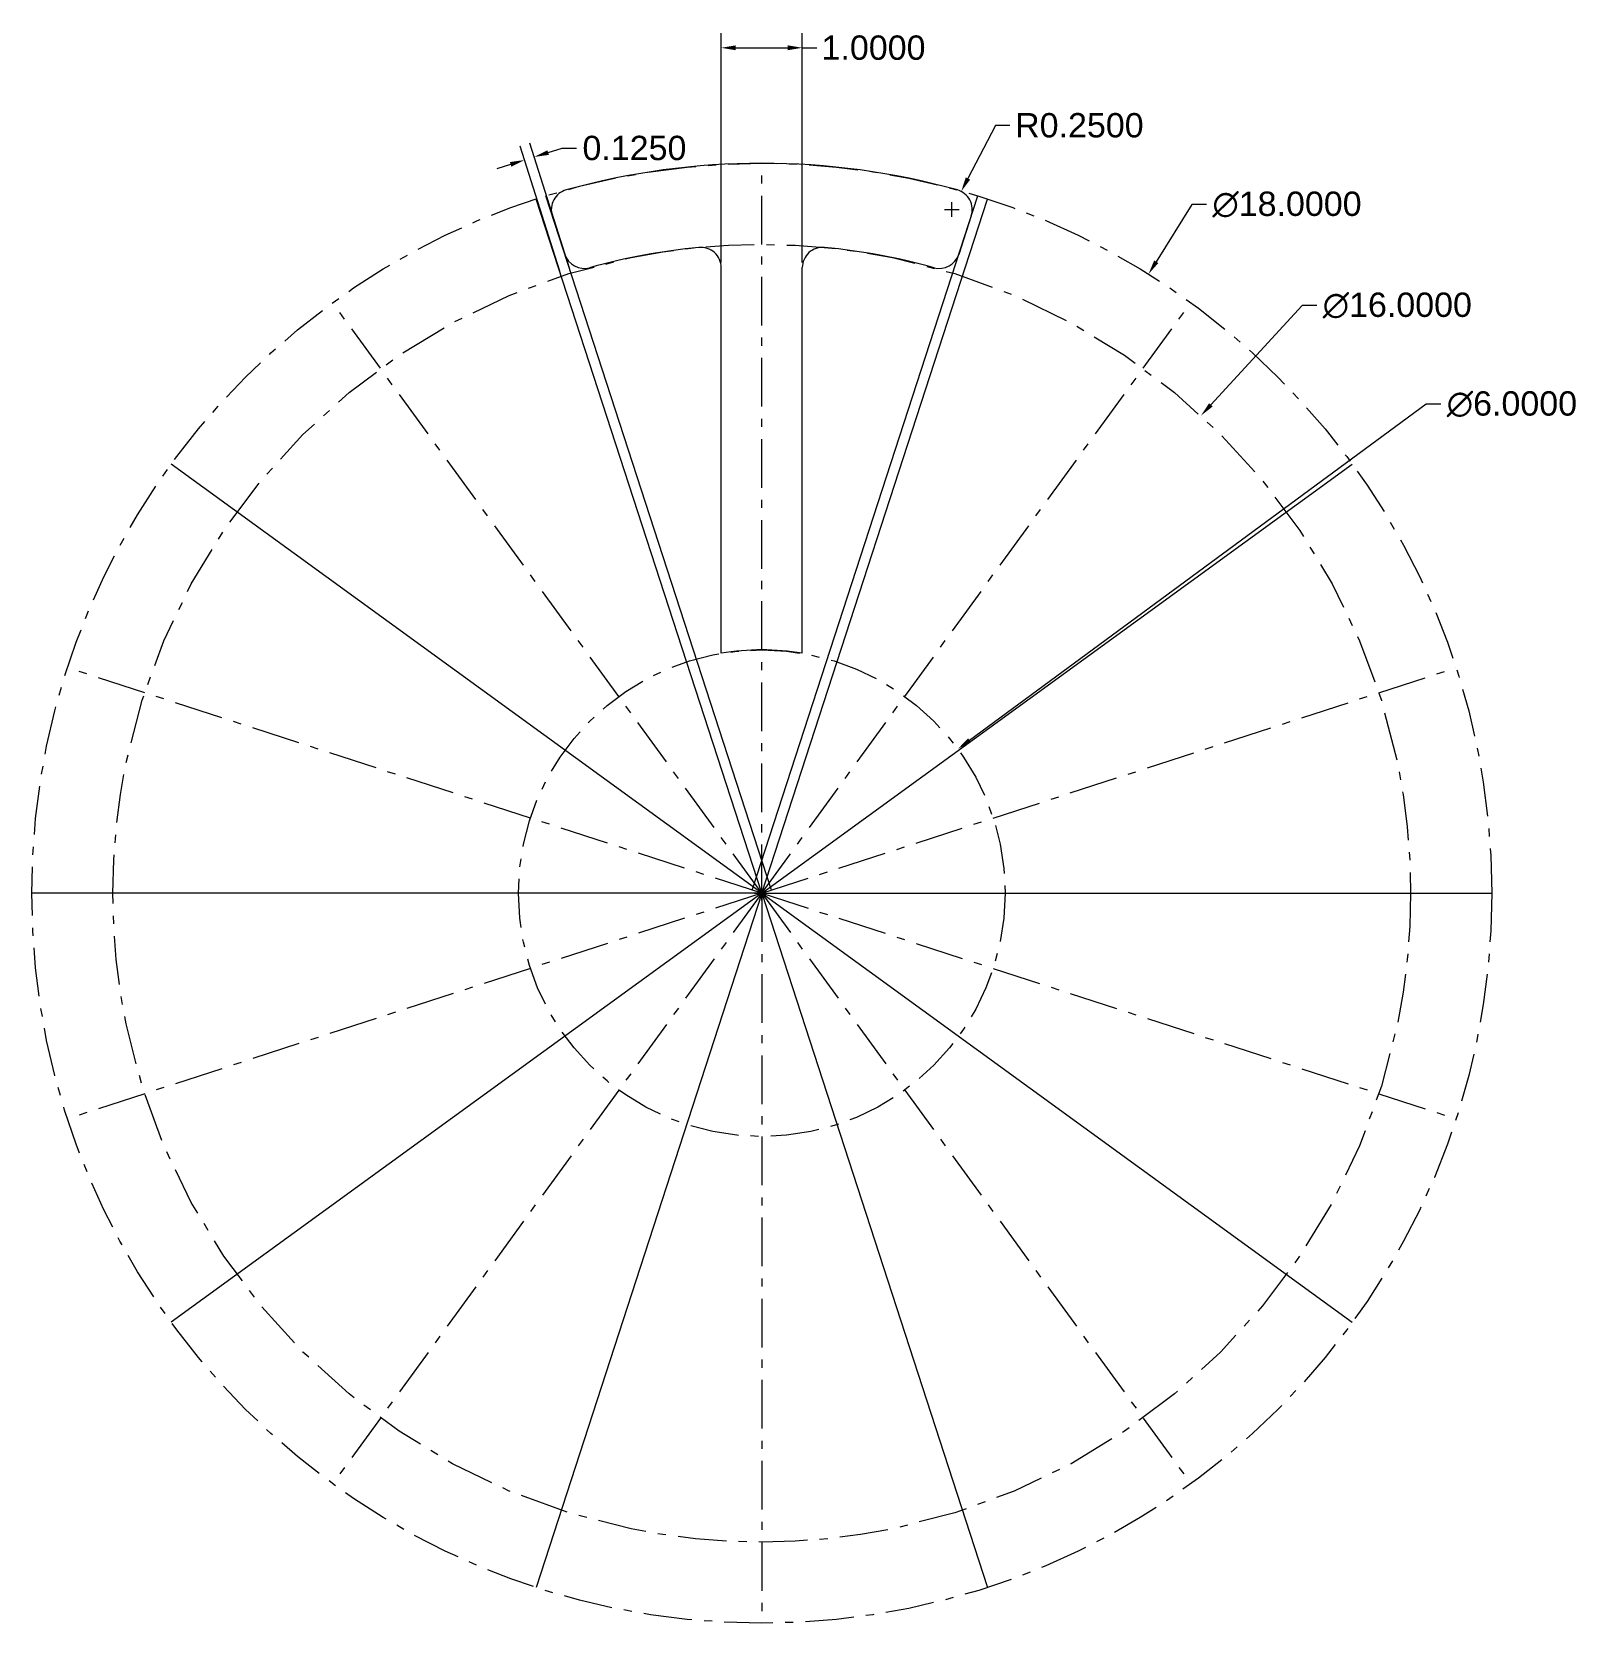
# Model space of a CAD drawing. Header units: centimetres. Extents: x 3 to 22.1, y 3 to 22.6.
import ezdxf

# ---------------------------------------------------------------- set-up
doc = ezdxf.new("R2010")
doc.units = ezdxf.units.CM
doc.linetypes.add('ACAD_ISO10W100', pattern=[18, 12, -3, 0, -3])
for name, color, linetype, lineweight in [('detalii', 201, 'Continuous', 20), ('dimesiuni', 111, 'Continuous', 15), ('linii de ajutor', 131, 'ACAD_ISO10W100', 20)]:
    doc.layers.add(name, color=color, linetype=linetype, lineweight=lineweight)
doc.layers.add('schita', color=7, linetype='Continuous')
doc.styles.get("Standard").update_dxf_attribs({"font": 'arial.ttf', "height": 0.3})
doc.dimstyles.get("Standard").update_dxf_attribs({"dimtxt": 0.18, "dimasz": 0.18, "dimexe": 0.18, "dimexo": 0.0625, "dimgap": 0.09, "dimtad": 0, "dimtih": 1, "dimtoh": 1, "dimdec": 4, "dimzin": 0, "dimdsep": 46, "dimtxsty": 'Standard', "dimcen": 0.09, "dimadec": 0, "dimazin": 0, "dimtfac": 1, "dimtdec": 4, "dimtofl": 0, "dimtmove": 0, "dimatfit": 3, "dimfxl": 1, "dimtolj": 1, "dimtzin": 0, "dimarcsym": 0})

# ---------------------------------------------------------------- blocks, each defined once
blk = doc.blocks.new('*D1')
at = {"layer": 'Defpoints', "color": 0, "transparency": 16777216}
for p in [(16.768, 19.633), (7.232, 4.367)]:
    blk.add_point(p, dxfattribs=at)
at = {"layer": 'dimesiuni', "color": 0, "lineweight": -2, "transparency": 16777216}
for p, q in [((17.304, 20.491), (16.863, 19.786)), ((17.484, 20.491), (17.304, 20.491)), ((11.91, 12), (12.09, 12)), ((12, 11.91), (12, 12.09))]:
    blk.add_line(p, q, dxfattribs=at)
at = {"layer": 'dimesiuni', "color": 0, "transparency": 16777216}
blk.add_solid([(16.838, 19.802), (16.889, 19.77), (16.768, 19.633)], dxfattribs=at)
at = {"layer": 'dimesiuni', "color": 0, "transparency": 16777216, "insert": (18.476, 20.491), "char_height": 0.3, "attachment_point": 5}
blk.add_mtext('\\A1;∅18.0000', dxfattribs=at)
blk = doc.blocks.new('*D2')
at = {"layer": 'Defpoints', "color": 0, "transparency": 16777216}
for p in [(17.415, 17.888), (6.585, 6.112)]:
    blk.add_point(p, dxfattribs=at)
at = {"layer": 'dimesiuni', "color": 0, "lineweight": -2, "transparency": 16777216}
for p, q in [((18.664, 19.246), (17.537, 18.021)), ((18.844, 19.246), (18.664, 19.246)), ((11.91, 12), (12.09, 12)), ((12, 11.91), (12, 12.09))]:
    blk.add_line(p, q, dxfattribs=at)
at = {"layer": 'dimesiuni', "color": 0, "transparency": 16777216}
blk.add_solid([(17.515, 18.041), (17.559, 18.001), (17.415, 17.888)], dxfattribs=at)
at = {"layer": 'dimesiuni', "color": 0, "transparency": 16777216, "insert": (19.836, 19.246), "char_height": 0.3, "attachment_point": 5}
blk.add_mtext('\\A1;∅16.0000', dxfattribs=at)
blk = doc.blocks.new('*D3')
at = {"layer": 'Defpoints', "color": 0, "transparency": 16777216}
for p in [(14.416, 13.778), (9.584, 10.222)]:
    blk.add_point(p, dxfattribs=at)
at = {"layer": 'dimesiuni', "color": 0, "lineweight": -2, "transparency": 16777216}
for p, q in [((20.193, 18.029), (14.561, 13.885)), ((20.373, 18.029), (20.193, 18.029)), ((11.91, 12), (12.09, 12)), ((12, 11.91), (12, 12.09))]:
    blk.add_line(p, q, dxfattribs=at)
at = {"layer": 'dimesiuni', "color": 0, "transparency": 16777216}
blk.add_solid([(14.544, 13.909), (14.579, 13.86), (14.416, 13.778)], dxfattribs=at)
at = {"layer": 'dimesiuni', "color": 0, "transparency": 16777216, "insert": (21.249, 18.029), "char_height": 0.3, "attachment_point": 5}
blk.add_mtext('\\A1;∅6.0000', dxfattribs=at)
blk = doc.blocks.new('*D5')
at = {"layer": 'Defpoints', "color": 0, "transparency": 16777216}
for p in [(9.194, 21.078), (9.647, 19.646), (9.528, 19.608)]:
    blk.add_point(p, dxfattribs=at)
at = {"layer": 'dimesiuni', "color": 0, "lineweight": -2, "transparency": 16777216}
for p, q in [((9.509, 19.668), (9.021, 21.212)), ((9.628, 19.706), (9.14, 21.25)), ((9.366, 21.132), (9.537, 21.187)), ((9.537, 21.187), (9.717, 21.187)), ((8.903, 20.986), (8.732, 20.932))]:
    blk.add_line(p, q, dxfattribs=at)
at = {"layer": 'dimesiuni', "color": 0, "transparency": 16777216}
for points in [[(8.894, 21.015), (8.912, 20.958), (9.075, 21.04)], [(9.357, 21.161), (9.375, 21.104), (9.194, 21.078)]]:
    blk.add_solid(points, dxfattribs=at)
at = {"layer": 'dimesiuni', "color": 0, "transparency": 16777216, "insert": (10.43, 21.187), "char_height": 0.3, "attachment_point": 5}
blk.add_mtext('\\A1;0.1250', dxfattribs=at)
blk = doc.blocks.new('*D6')
at = {"layer": 'Defpoints', "color": 0, "transparency": 16777216}
for p in [(14.459, 20.652), (14.345, 20.43)]:
    blk.add_point(p, dxfattribs=at)
at = {"layer": 'dimesiuni', "color": 0, "lineweight": -2, "transparency": 16777216}
for p, q in [((14.88, 21.467), (14.542, 20.812)), ((15.06, 21.467), (14.88, 21.467)), ((14.255, 20.43), (14.435, 20.43)), ((14.345, 20.34), (14.345, 20.52))]:
    blk.add_line(p, q, dxfattribs=at)
at = {"layer": 'dimesiuni', "color": 0, "transparency": 16777216}
blk.add_solid([(14.515, 20.826), (14.569, 20.798), (14.459, 20.652)], dxfattribs=at)
at = {"layer": 'dimesiuni', "color": 0, "transparency": 16777216, "insert": (15.916, 21.467), "char_height": 0.3, "attachment_point": 5}
blk.add_mtext('\\A1;R0.2500', dxfattribs=at)
blk = doc.blocks.new('*D8')
at = {"layer": 'Defpoints', "color": 0, "transparency": 16777216}
for p in [(12.5, 22.424), (11.5, 19.714), (12.5, 19.714)]:
    blk.add_point(p, dxfattribs=at)
at = {"layer": 'dimesiuni', "color": 0, "lineweight": -2, "transparency": 16777216}
for p, q in [((11.5, 19.776), (11.5, 22.604)), ((12.5, 19.776), (12.5, 22.604)), ((11.68, 22.424), (12.32, 22.424)), ((12.5, 22.424), (12.68, 22.424))]:
    blk.add_line(p, q, dxfattribs=at)
at = {"layer": 'dimesiuni', "color": 0, "transparency": 16777216}
for points in [[(11.68, 22.454), (11.68, 22.394), (11.5, 22.424)], [(12.32, 22.454), (12.32, 22.394), (12.5, 22.424)]]:
    blk.add_solid(points, dxfattribs=at)
at = {"layer": 'dimesiuni', "color": 0, "transparency": 16777216, "insert": (13.378, 22.424), "char_height": 0.3, "attachment_point": 5}
blk.add_mtext('\\A1;1.0000', dxfattribs=at)

msp = doc.modelspace()

# ---------------------------------------------------------------- linework, layer by layer
at = {"layer": 'detalii'}
for p, q in [((12, 12), (9.21885, 20.55951)), ((12.11888, 12.03863), (9.33773, 20.59814)), ((11.88112, 12.03863), (14.66227, 20.59814)), ((12, 12), (14.78115, 20.55951)), ((12, 12), (4.71885, 17.29007)), ((12, 12), (19.28115, 17.29007)), ((12, 12), (3, 12)), ((12, 12), (4.71885, 6.70993)), ((12, 12), (9.21885, 3.44049)), ((12, 12), (14.78115, 3.44049)), ((12, 12), (19.28115, 6.70993)), ((12, 12), (21, 12))]:
    msp.add_line(p, q, dxfattribs=at)
at = {"layer": 'linii de ajutor', "ltscale": 0.05}
for q in [(12, 21), (6.70993, 19.28115), (17.29007, 19.28115), (3.44049, 14.78115), (20.55951, 14.78115), (3.44049, 9.21885), (6.70993, 4.71885), (12, 3), (17.29007, 4.71885), (20.55951, 9.21885)]:
    msp.add_line((12, 12), q, dxfattribs=at)
for radius in [9, 8, 3]:
    msp.add_circle((12, 12), radius, dxfattribs=at)
at = {"layer": 'schita'}
for p, q in [((9.41724, 20.35344), (9.57213, 19.87673)), ((14.58252, 20.35269), (14.42787, 19.87673))]:
    msp.add_line(p, q, dxfattribs=at)
at = {"layer": 'schita', "ltscale": 0.05}
for p, q in [((11.5, 14.95804), (11.5, 19.71362)), ((12.5, 14.95804), (12.5, 19.71362))]:
    msp.add_line(p, q, dxfattribs=at)
at = {"layer": 'schita'}
for centre, radius, start, end in [((11.99853, 11.99029), 9.00971, 74.46406, 105.517649), ((9.655, 20.43069), 0.25, 105.517649, 198), ((14.34476, 20.42994), 0.25, 342, 74.46406), ((9.80989, 19.95399), 0.25, 198, 285.394749), ((12, 12), 8, 95.553444, 105.394749), ((11.25, 19.71362), 0.25, 0, 95.553444), ((12.75, 19.71362), 0.25, 84.446556, 180), ((12, 12), 8, 74.605251, 84.446556), ((14.19011, 19.95399), 0.25, 254.605251, 342), ((12, 12), 3, 80.405932, 99.594068)]:
    msp.add_arc(centre, radius, start, end, dxfattribs=at)

# ---------------------------------------------------------------- dimensions: what is measured, and where the dimension line sits
at = {"layer": 'dimesiuni'}
dim = msp.add_linear_dim(base=(12.5, 22.42395), p1=(11.5, 19.71362), p2=(12.5, 19.71362), dimstyle='Standard', dxfattribs=at)
dim.commit()
dim.dimension.update_dxf_attribs({"geometry": '*D8', "text_midpoint": (13.37808, 22.42395)})
dim = msp.add_radius_dim(center=(14.34476, 20.42994), mpoint=(14.45943, 20.65209), dimstyle='Standard', dxfattribs=at)
dim.commit()
dim.dimension.update_dxf_attribs({"geometry": '*D6', "text_midpoint": (15.9158, 21.46689), "dimtype": 164})
dim = msp.add_aligned_dim(p1=(9.52786, 19.60845), p2=(9.64705, 19.64615), distance=1.50194, dimstyle='Standard', dxfattribs=at)
dim.commit()
dim.dimension.update_dxf_attribs({"geometry": '*D5', "text_midpoint": (10.42954, 21.18673)})
for p1, p2, picture, middle in [((7.2319, 4.36683), (16.7681, 19.63317), '*D1', (18.47595, 20.49108)), ((6.58454, 6.11164), (17.41546, 17.88836), '*D2', (19.83569, 19.24566)), ((9.5836, 10.22208), (14.4164, 13.77792), '*D3', (21.24887, 18.02854))]:
    dim = msp.add_diameter_dim_2p(p1=p1, p2=p2, dimstyle='Standard', dxfattribs=at)
    dim.commit()
    dim.dimension.update_dxf_attribs({"geometry": picture, "text_midpoint": middle, "dimtype": 163})

doc.saveas('drawing.dxf')
